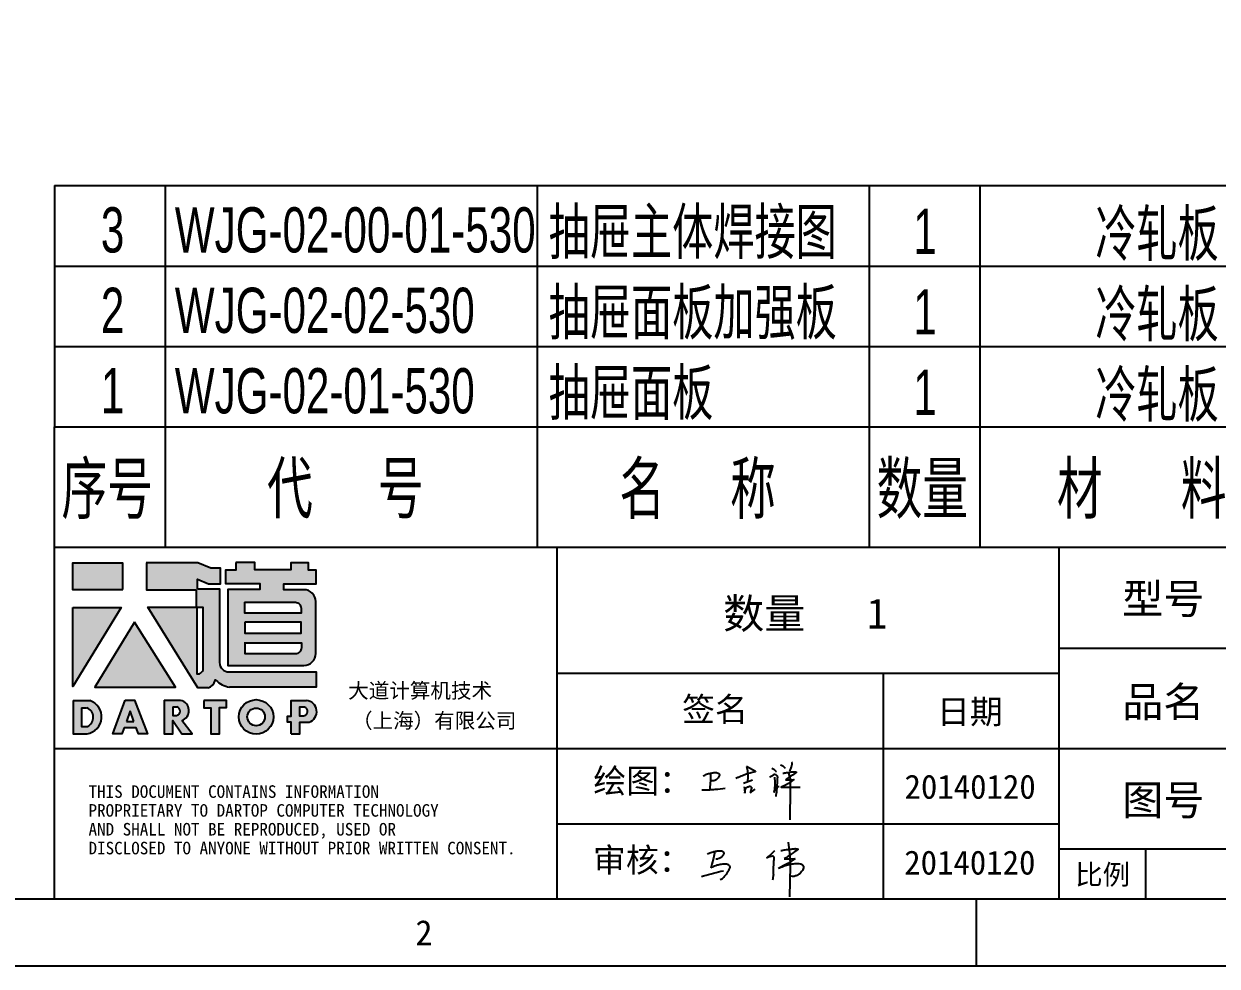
# Model space of a CAD drawing. Header units: millimetres. Extents: x 10653 to 40244, y 19163 to 29561.
# Drawn here: x 17380 to 18214, y 19163 to 19821 of the extents above; entities that cross this region are included whole.
import ezdxf
from ezdxf.enums import TextEntityAlignment as Align

# ---------------------------------------------------------------- set-up
doc = ezdxf.new("R2010")
doc.units = ezdxf.units.MM
for name, color, linetype in [('1轮廓实线层', 7, 'Continuous'), ('2细线层', 4, 'Continuous'), ('4', 7, 'Continuous'), ('6文字层', 3, 'Continuous'), ('print', 30, 'Continuous'), ('图框层', 7, 'Continuous')]:
    doc.layers.add(name, color=color, linetype=linetype)
doc.styles.add('Dartop', font='')
doc.styles.add('hzHT', font='simhei.ttf')
doc.styles.add('PC_TEXTSTYLE', font='arial.ttf', dxfattribs={"width": 0.8})
doc.styles.get('Dartop').set_extended_font_data('FangSong_GB2312')

# ---------------------------------------------------------------- blocks, each defined once
blk = doc.blocks.new('dadao')
for p, q in [((48, 19.2), (44.9, 10.4)), ((44.9, 10.4), (51.2, 10.4)), ((51.2, 10.4), (48, 19.2))]:
    blk.add_line(p, q)
for points in [[(41.8, 121.6), (41.8, 143.7), (-0.4, 143.7), (-0.4, 121.6), (41.8, 121.6)], [(104.8, 122), (104.8, 130.3), (114.1, 126.3), (124.2, 126.3), (124.2, 139.6), (115.9, 139.6), (105.1, 143.9), (61.5, 143.9)], [(61.7, 144), (61.7, 121.3), (103.9, 121.3)], [(113.4, 38.7), (105.1, 38.7), (63, 106.5), (103.9, 106.5), (103.9, 120.9), (103.9, 121.3)], [(109.7, 53.6), (109.7, 106.2), (104.3, 106.2), (104.3, 50.4), (106.6, 50.4)], [(144.6, 94.4), (144.6, 84.8), (192, 84.8), (192, 94.1), (144.9, 94.1)], [(120.2, 45), (119.5, 45), (119.5, 44.6)], [(0, 28), (0, 0), (11.8, 0)], [(0.1, 28), (14, 28)], [(7.1, 21.8), (7.1, 6.1), (12, 6.1)], [(7.1, 21.8), (11.4, 21.8)], [(76.8, 28.2), (76.8, 0), (84.1, 0), (84.1, 11.1), (91.6, -0.1), (100.3, -0.1), (91.7, 11.1)], [(76.8, 28.2), (90.6, 28.2)], [(84, 22.7), (84, 15.3), (87.2, 15.3)], [(84, 22.7), (87.3, 22.7)], [(183.7, 0), (183.7, 9.6), (180.6, 9.6), (180.6, 14.9), (183.8, 14.9), (183.8, 28.1), (196.1, 28.1), (196.5, 28.1)], [(194.9, 22.3), (190.8, 22.3), (190.8, 15), (194.4, 15)], [(183.7, 0), (190.9, 0), (190.9, 9.6), (198.8, 9.6)]]:
    blk.add_lwpolyline(points)
blk.add_lwpolyline([(137.1, 144.2), (137.1, 137.9), (128.3, 137.9), (128.3, 126.5), (157.3, 126.5), (157.3, 121.5), (130.3, 121.5), (130.3, 57.5), (194.4, 57.5, 0.414214), (204.4, 67.5), (204.4, 111.3, 0.414214), (194.4, 121.3), (177.5, 121.3), (177.5, 126.3), (204.7, 126.3), (204.7, 137.7), (198.2, 137.7), (198.2, 143.9), (183.3, 143.9), (183.3, 138), (153, 138), (153, 144.2), (137.1, 144.2)], format="xyb", close=True)
for points in [[(104.8, 122), (123.4, 122), (123.4, 60, 0.414214), (131.4, 52), (204.8, 52), (204.8, 39.1), (131.7, 39.1)], [(144.3, 110.8), (144.3, 101.8), (192.3, 101.8), (192.3, 105.5, 0.414214), (187.3, 110.5), (144.3, 110.5)], [(144.6, 77), (144.6, 67.5), (187.6, 67.5, 0.414214), (192.6, 72.5), (192.6, 76.4), (144.6, 76.4)]]:
    blk.add_lwpolyline(points, format="xyb")
for points in [[(-0.3, 106.2), (40.4, 106.2), (-0.3, 39.7), (-0.3, 106.2)], [(51.7, 94.1), (18.4, 39.3), (86.2, 39.3)], [(43.8, 28.2), (51.8, 28.2), (62.6, -0.1), (55, -0.1), (53.2, 5), (42.9, 5), (41.1, 0), (33.6, 0)], [(110, 28.1), (110, 21.9), (116, 21.9), (116, -0.1), (123.2, -0.1), (123.2, 22), (129.2, 22), (129.2, 28.1), (110, 28.1)]]:
    blk.add_lwpolyline(points, close=True)
for radius in [14.5, 7.44]:
    blk.add_circle((154.2, 14.2), radius)
for centre, radius, start, end in [((99.2, 60.7), 12.6, 305.6399, 325.969), ((111.6, 46.7), 8.19, 282.9811, 347.6627), ((136, 61.7), 22.9, 226.7358, 259.3209), ((8.5, 13.9), 8.49, 294.2143, 69.7177), ((9.6, 14.2), 14.4, 278.6604, 72.3203), ((86.4, 19), 3.8, 282.527, 76.7196), ((88.6, 19.4), 8.95, 290.6073, 77.2124), ((193.7, 18.7), 3.8, 280.9891, 72.5513), ((195.7, 18.6), 9.51, 288.8959, 85.2442)]:
    blk.add_arc(centre, radius, start, end)
blk = doc.blocks.new('PC_MXB_BLOCK')
at = {"layer": '1轮廓实线层'}
blk.add_line((-180, 8), (-180, 0), dxfattribs=at)
at = {"layer": '2细线层'}
for p, q in [((-180, 8), (0, 8)), ((-169, 8), (-169, 0)), ((-132, 8), (-132, 0)), ((-99, 8), (-99, 0)), ((-88, 8), (-88, 0)), ((-180, 0), (0, 0))]:
    blk.add_line(p, q, dxfattribs=at)
at = {"layer": '6文字层', "style": 'PC_TEXTSTYLE'}
for tag, width, p, p2 in [('序号', 0.769182, (-178.38, 1.35), (-170.09, 1.35)), ('代号', 3.14773, (-168.05, 1.35), (-134.11, 1.35)), ('名称', 2.802424, (-130.87, 1.2), (-100.28, 1.2)), ('数量', 0.817449, (-97.88, 1.2), (-89, 1.2)), ('材料', 2.943328, (-86.43, 1.01), (-54.3, 1.01)), ('单重', 0.854038, (-52.21, 0.89), (-43, 0.89)), ('总重', 0.958888, (-41.2, 1.27), (-30.86, 1.27)), ('备注', 2.494074, (-28.61, 1.02), (-1.16, 1.02))]:
    blk.add_attdef(tag, text='', height=4.5, dxfattribs=dict(at, width=width)).set_placement(p, p2, align=Align.FIT)
blk = doc.blocks.new('PC_MXBTITLERECORD')
at = {"layer": '1轮廓实线层'}
blk.add_line((-180, 0), (-180, 12), dxfattribs=at)
at = {"layer": '2细线层'}
for p, q in [((-169, 12), (-169, 0)), ((-132, 12), (-132, 0)), ((-99, 12), (-99, 0)), ((-88, 12), (-88, 0))]:
    blk.add_line(p, q, dxfattribs=at)
at = {"style": 'PC_TEXTSTYLE', "flags": 1}
blk.add_attdef('Fo oFShowMe', (-53, 6), '', height=0.00000005, dxfattribs=at)
at = {"layer": '6文字层', "style": 'PC_TEXTSTYLE', "width": 0.667}
for s, p in [('序号', (-174.77, 6)), ('代     号', (-151.09, 6)), ('名     称', (-116.06, 6)), ('数量', (-93.71, 6)), ('材      料', (-71.89, 6))]:
    blk.add_text(s, height=5, dxfattribs=at).set_placement(p, align=Align.MIDDLE)
blk = doc.blocks.new('h')
for p, q in [((20773.3, -2331.8), (20775.3, -2338.7)), ((20789.1, -2340.9), (20773.5, -2331.9)), ((20775.3, -2338.7), (20775.6, -2351.2)), ((20768.1, -2360.9), (20773, -2359.1)), ((20773, -2359.1), (20784.1, -2355.2)), ((20775.6, -2351.2), (20775.5, -2357.3)), ((20845.7, -2343.5), (20848.4, -2353)), ((20848.4, -2353), (20848.9, -2370.3)), ((20769.5, -2366.9), (20769.8, -2370.6)), ((20769.8, -2370.6), (20770.9, -2378)), ((20770.9, -2378), (20771.5, -2370.6)), ((20772.4, -2369.3), (20774.9, -2367.8)), ((20782.2, -2369.2), (20780, -2377.1)), ((20780, -2377.1), (20788.3, -2371.3)), ((20780.1, -2366.4), (20780.8, -2366.4)), ((20781.9, -2367.4), (20782.2, -2369.2)), ((20848.9, -2370.3), (20847.9, -2424))]:
    blk.add_line(p, q)
for points in [[(20816.8, -2335, -0.053561), (20819.6, -2336.1, -0.075272), (20821.3, -2337.3, -0.005295), (20822.5, -2338.5, -0.009337), (20823.1, -2339.1, -0.026146), (20823.7, -2339.8, -0.016644), (20824.5, -2340.9)], [(20832.1, -2329.2, -0.053561), (20834.9, -2330.3, -0.075272), (20836.7, -2331.5, -0.005295), (20837.8, -2332.6, -0.009337), (20838.5, -2333.3, -0.026146), (20839, -2334, -0.016644), (20839.8, -2335.1)], [(20847.6, -2340.2, 0.021784), (20849.6, -2335.9, 0.028296), (20850.8, -2332.4, 0.008136), (20851.9, -2328.2, 0.028913), (20852.2, -2327, 0.08193), (20852.1, -2325.9, 0.075058), (20851.7, -2324.7, 0.275043)], [(20699.1, -2348.2, -0.029745), (20704.6, -2345.4, -0.046842), (20708.4, -2344.2, -0.00919), (20714.3, -2343, -0.018517), (20717.2, -2342.5, -0.037841), (20720.3, -2342.4, -0.039541), (20723.2, -2342.8, -0.149785), (20726, -2344.3, -0.204935), (20726.9, -2346.6, -0.074872), (20726.5, -2348.3, -0.061615), (20725.6, -2350.3, -0.034204), (20723.8, -2352.6, -0.045776), (20722.3, -2354.1, -0.054985), (20720.4, -2355.3, -0.036348), (20717.3, -2356.5, -0.067752), (20715.7, -2356.8, -0.043553), (20713.2, -2356.7)], [(20755, -2351.9, -0.024077), (20759.9, -2350.1, -0.013147), (20768.7, -2346.5, -0.00522), (20775.4, -2344.1, -0.018517), (20777.3, -2343.4, -0.008274), (20786.3, -2341, -0.039541), (20788.3, -2340.8, -0.079216), (20789.4, -2341, -0.204935)], [(20813.5, -2350.1, 0.007348), (20815.9, -2348.7, 0.008421), (20818, -2347.3, 0.009459), (20819.7, -2346.2, -0.016325), (20820.7, -2345.5, -0.173771), (20821.8, -2345.3, -0.085159), (20823.9, -2346, -0.125883), (20826, -2347.9, -0.160659), (20826.6, -2350.1, -0.010447), (20826.5, -2352.3, -0.008247), (20826.2, -2355.1, -0.002698), (20825.3, -2374, 0.001562), (20823.9, -2383.7, 0.016137)], [(20836, -2343.7, -0.02797), (20842.1, -2342.6, -0.048868), (20845.6, -2342.2, -0.00919), (20851.1, -2341.4, -0.018517), (20853.9, -2341.1, -0.037841), (20856.7, -2341.2, -0.039541), (20859.4, -2341.6, -0.018282), (20840.6, -2354.7, -0.000937)], [(20696.6, -2372.4, 0.002073), (20710.6, -2371.9, 0.016137), (20719.6, -2371.3, 0.008314), (20736.9, -2369.3)]]:
    blk.add_lwpolyline(points, format="xyb")
for points in [[(20711.3, -2343.5), (20711.3, -2343.5), (20711.5, -2355.8), (20710.7, -2368), (20710.6, -2371.9)], [(20821.5, -2350.6), (20822.4, -2359.2), (20822.2, -2364.9), (20821.7, -2369), (20821.3, -2376.3), (20823.6, -2368.5), (20827.2, -2366.3), (20829.5, -2366.3)], [(20840.6, -2354.7), (20850, -2354.7), (20855, -2354.3), (20845.9, -2361.1), (20840.5, -2364), (20833, -2367.5), (20863.2, -2367.4), (20865.9, -2367.3)]]:
    blk.add_lwpolyline(points)
for centre, radius, start, end in [((20773.7, -2371.2), 2.3, 121.9907, 163.6016), ((20787.5, -2406), 40.3, 100.6183, 108.2482), ((20780.8, -2367.6), 1.15, 9.4675, 90)]:
    blk.add_arc(centre, radius, start, end)
blk = doc.blocks.new('马伟')
for p, q in [((-966.61, 33464.64), (-966.18, 33461.02)), ((-967.75, 33458.39), (-969.23, 33457.58)), ((-966.68, 33458.96), (-967.75, 33458.39)), ((-967.69, 33460.16), (-965.8, 33460.16)), ((-964.79, 33460.25), (-966.68, 33458.96)), ((-966.18, 33461.02), (-966.11, 33458.34)), ((-965.8, 33460.16), (-964.79, 33460.25)), ((-966.11, 33458.34), (-966.27, 33450.03))]:
    blk.add_line(p, q)
for points in [[(-988.1, 33461.47, -0.029745), (-987.24, 33461.9, -0.046842), (-986.65, 33462.09, -0.00919), (-985.74, 33462.27, -0.018517), (-985.28, 33462.34, -0.037841), (-984.81, 33462.35, -0.039541), (-984.36, 33462.3, -0.149785), (-983.92, 33462.06, -0.204935), (-983.79, 33461.71, -0.074872), (-983.84, 33461.44, -0.061615), (-983.99, 33461.13, -0.034204), (-984.26, 33460.78, -0.045776), (-984.5, 33460.55, -0.054985), (-984.79, 33460.36, -0.036348), (-985.28, 33460.17, -0.067752), (-985.52, 33460.13, -0.043553), (-985.9, 33460.15)], [(-968.61, 33462.39, -0.02797), (-967.39, 33462.61, -0.048868), (-966.69, 33462.69, -0.00919), (-965.57, 33462.85, -0.018517), (-965.02, 33462.9, -0.037841), (-964.45, 33462.89, -0.039541), (-963.91, 33462.8, -0.018282), (-967.69, 33460.16, -0.000937)], [(-969.23, 33457.58, -0.029745), (-967.89, 33458.26, -0.046842), (-966.97, 33458.55, -0.00919), (-965.55, 33458.84, -0.018517), (-964.84, 33458.94, -0.037841), (-964.1, 33458.97, -0.039541), (-963.4, 33458.88, -0.149785), (-962.72, 33458.51, -0.204935), (-962.51, 33457.97, -0.074872), (-962.59, 33457.54, -0.061615), (-962.82, 33457.07, -0.034204), (-963.24, 33456.51, -0.045776), (-963.62, 33456.15, -0.054985), (-964.07, 33455.86, -0.036348), (-964.83, 33455.56, -0.067752), (-965.21, 33455.5, -0.043553), (-965.8, 33455.53)]]:
    blk.add_lwpolyline(points, format="xyb")
blk.add_lwpolyline([(-986.2, 33462.18), (-986.2, 33462.18), (-986.48, 33460.41), (-986.96, 33458.75), (-987.27, 33457.73)])
for centre, radius, start, end in [((-1024.37, 33516.09), 76.26, 313.3661, 315.2961), ((-984.68, 33454.62), 3.94, 102.4749, 113.2024), ((-978.97, 33428.8), 30.39, 100.3687, 102.4749), ((-983.09, 33451.33), 7.49, 96.1253, 100.3687), ((-983.49, 33455.04), 3.75, 87.457, 96.1253), ((-983.47, 33455.36), 3.43, 78.3996, 87.457), ((-982.99, 33457.72), 1.02, 44.3247, 78.3996), ((-982.66, 33458.04), 0.567, 357.9984, 44.3247), ((-979.68, 33473.45), 14.92, 299.2655, 300.9495), ((-945.89, 33348.42), 115.17, 102.4659, 103.2053), ((-970.74, 33460.39), 0.488, 52.3757, 91.2912), ((-1399.63, 33474.22), 429.46, 357.5657, 358.0573), ((-970.9, 33460.46), 0.559, 357.1968, 33.7052), ((-983.48, 33461.29), 13.17, 352.9125, 354.8027), ((-978.54, 33460.84), 8.21, 354.8027, 357.1968), ((-990.31, 33458.65), 3.19, 281.077, 291.2126), ((-1060.51, 33743.61), 296.64, 283.9189, 284.9715), ((-982.39, 33449.28), 9.75, 113.2024, 120.0175), ((-1000.24, 33470.18), 22.19, 316.9196, 320.5887), ((-987.67, 33459.4), 5.64, 324.0948, 331.3784), ((-983.29, 33457.19), 0.754, 319.5731, 337.4855), ((-985.37, 33458.85), 3.39, 324.9107, 333.3484), ((-983.72, 33458.23), 1.65, 326.7678, 340.871), ((-983.22, 33458.06), 1.12, 340.871, 357.9984), ((-729.89, 33419.63), 243.4, 171.4102, 171.7681), ((-985.32, 33457.16), 2.51, 283.8163, 294.0305), ((-984.78, 33455.92), 1.16, 294.8364, 309.9011)]:
    blk.add_arc(centre, radius, start, end)

msp = doc.modelspace()

# ---------------------------------------------------------------- hatches: boundary and pattern name
for points in [[(17449.532, 19444.116), (17414.539, 19444.116), (17414.539, 19425.833), (17449.532, 19425.833)], [(17448.406, 19413.041), (17414.633, 19413.041), (17414.633, 19357.899)], [(17457.768, 19403.034), (17430.16, 19357.532), (17486.376, 19357.532)], [(17522.071, 19348.222), (17506.095, 19348.222), (17506.095, 19343.153), (17511.08, 19343.153), (17511.08, 19324.888), (17517.048, 19324.888), (17517.048, 19343.165), (17522.071, 19343.165)]]:
    msp.add_hatch(color=0).paths.add_polyline_path(points)
h = msp.add_hatch(color=0)
h.paths.add_polyline_path([(17501.826, 19433.004), (17509.549, 19429.668), (17517.899, 19429.668), (17517.899, 19440.719), (17511.011, 19440.719), (17502.035, 19444.264), (17466.067, 19444.264), (17466.067, 19425.574), (17501.063, 19425.574), (17501.063, 19425.196), (17501.063, 19413.25), (17467.127, 19413.25), (17502.033, 19357.075), (17508.945, 19357.075, 0.2793748), (17513.991, 19361.982), (17513.991, 19362.241), (17514.6, 19362.241, 0.1431454), (17524.116, 19357.398), (17584.771, 19357.398), (17584.771, 19368.052), (17523.858, 19368.052, -0.4142136), (17517.223, 19374.687), (17517.223, 19426.164), (17501.826, 19426.164)])
h.paths.add_polyline_path([(17501.416, 19413.012), (17505.863, 19413.011), (17505.863, 19369.411, -0.0889357), (17503.286, 19366.761), (17501.4, 19366.761)], flags=16)
h = msp.add_hatch(color=0)
h.paths.add_polyline_path([(17584.667, 19439.172), (17579.27, 19439.172), (17579.27, 19444.306), (17566.934, 19444.306), (17566.934, 19439.428), (17541.751, 19439.428), (17541.751, 19444.562), (17528.561, 19444.562), (17528.561, 19439.333), (17521.273, 19439.333), (17521.273, 19429.869), (17545.324, 19429.869), (17545.324, 19425.683), (17522.913, 19425.683), (17522.913, 19372.686), (17576.116, 19372.686, 0.4142136), (17584.409, 19380.979), (17584.409, 19417.273, 0.4142136), (17576.116, 19425.566), (17562.052, 19425.566), (17562.052, 19429.674), (17584.667, 19429.674)])
h.paths.add_polyline_path([(17570.24, 19416.582, -0.4142136), (17574.387, 19412.435), (17574.387, 19409.394), (17534.555, 19409.394), (17534.555, 19416.582)], flags=16)
h.paths.add_polyline_path([(17574.13, 19402.976), (17574.13, 19395.275), (17534.812, 19395.275), (17534.812, 19402.976)], flags=16)
h.paths.add_polyline_path([(17574.644, 19388.345), (17574.644, 19385.047, -0.4142136), (17570.497, 19380.9), (17534.812, 19380.9), (17534.812, 19388.345)], flags=16)
h = msp.add_hatch(color=0)
h.paths.add_polyline_path([(17426.468, 19348.139), (17414.881, 19348.139), (17414.881, 19324.958), (17424.639, 19324.958, 0.7930159)])
h.paths.add_polyline_path([(17424.811, 19330.034), (17420.76, 19330.034), (17420.76, 19343.062), (17424.364, 19343.062, -0.6713609)], flags=16)
h = msp.add_hatch(color=0)
h.paths.add_polyline_path([(17457.855, 19348.329), (17451.243, 19348.329), (17442.739, 19324.933), (17449.003, 19324.933), (17450.476, 19329.079), (17458.962, 19329.079), (17460.467, 19324.882), (17466.781, 19324.882)])
h.paths.add_polyline_path([(17457.34, 19333.548), (17452.083, 19333.548), (17454.663, 19340.9)], flags=16)
h = msp.add_hatch(color=0)
h.paths.add_polyline_path([(17489.995, 19348.313), (17478.6, 19348.313), (17478.6, 19324.92), (17484.621, 19324.92), (17484.621, 19334.194), (17490.811, 19324.836), (17498.087, 19324.836), (17490.964, 19334.135, 0.7440549)])
h.paths.add_polyline_path([(17484.566, 19337.656), (17484.566, 19343.799), (17487.258, 19343.799, -0.796809), (17487.218, 19337.656)], flags=16)
h = msp.add_hatch(color=0)
h.paths.add_polyline_path([(17530.757, 19336.7, 1), (17554.778, 19336.7, 1)])
h.paths.add_polyline_path([(17548.937, 19336.7, -1), (17536.597, 19336.7, -1)], flags=16)
h = msp.add_hatch(color=0)
h.paths.add_polyline_path([(17577.818, 19348.258), (17577.473, 19348.258), (17567.314, 19348.258), (17567.314, 19337.34), (17564.619, 19337.34), (17564.619, 19332.908), (17567.271, 19332.908), (17567.271, 19324.961), (17573.201, 19324.961), (17573.201, 19332.939), (17579.718, 19332.939, 0.8123038)])
h.paths.add_polyline_path([(17573.113, 19337.37), (17573.113, 19343.477), (17576.488, 19343.477, -0.7782134), (17576.143, 19337.37)], flags=16)

# ---------------------------------------------------------------- linework, layer by layer
at = {"color": 0}
for p, q in [((18666.531, 19454.98), (17401.967, 19454.98)), ((17401.967, 19209.369), (17401.967, 19454.98)), ((17752.84, 19454.98), (17752.84, 19209.369)), ((18103.714, 19209.369), (18103.714, 19454.98)), ((18103.714, 19384.805), (18666.531, 19384.805)), ((17752.84, 19367.262), (18103.714, 19367.262)), ((17980.908, 19367.262), (17980.908, 19209.369)), ((17401.967, 19314.631), (17752.84, 19314.631)), ((17752.84, 19314.631), (18666.531, 19314.631)), ((17752.84, 19262), (18103.714, 19262)), ((18103.714, 19244.456), (18666.531, 19244.456)), ((18164.361, 19209.369), (18164.361, 19244.456)), ((18666.531, 19209.369), (15881.577, 19209.369)), ((18045.976, 19162.586), (18045.976, 19209.369))]:
    msp.add_line(p, q, dxfattribs=at)
at = {"layer": 'print'}
msp.add_lwpolyline([(15788.011, 21221.043), (18760.097, 21221.043), (18760.097, 19162.586), (15788.011, 19162.586)], close=True, dxfattribs=at)

# ---------------------------------------------------------------- block references
at = {"color": 0}
for name, p, xscale, yscale, zscale in [('dadao', (17414.881, 19324.958), 0.8293373375670361, 0.8293373375670361, 0.8293373375670361), ('h', (9449.477, 20249.067), 0.4060882529642176, 0.4060882529642176, 0.4060882529642176)]:
    msp.add_blockref(name, p, dxfattribs=dict(at, xscale=xscale, yscale=yscale, zscale=zscale))
at = {"xscale": 2.6208, "yscale": 2.6208, "zscale": 2.6208}
msp.add_blockref('马伟', (20447.771, -68454.927), dxfattribs=at)
at = {"layer": '图框层'}
ref = msp.add_blockref('PC_MXB_BLOCK', (18666.531, 19651.69), dxfattribs=dict(at, xscale=7.025356800000001, yscale=7.025356800000001, zscale=7.025356800000001))
ref.add_attrib('材料', '冷轧板', dxfattribs={"layer": '6文字层', "height": 31.6141, "style": 'PC_TEXTSTYLE', "width": 0.667}).set_placement((18172.166, 19658.788), align=Align.CENTER)
ref.add_attrib('代号', 'WJG-02-00-01-530', (17485.942, 19661.166), dxfattribs={"layer": '6文字层', "height": 31.61411, "style": 'PC_TEXTSTYLE', "width": 0.667})
ref.add_attrib('序号', '3', dxfattribs={"layer": '6文字层', "height": 31.614, "style": 'PC_TEXTSTYLE', "width": 0.667}).set_placement((17442.468, 19661.166), align=Align.CENTER)
ref.add_attrib('名称', '抽屉主体焊接图', (17747.146, 19660.089), dxfattribs={"layer": '6文字层', "height": 31.6141, "style": 'PC_TEXTSTYLE', "width": 0.667})
ref.add_attrib('数量', '1', dxfattribs={"layer": '6文字层', "height": 31.614, "style": 'PC_TEXTSTYLE', "width": 0.667}).set_placement((18010.082, 19660.089), align=Align.CENTER)
ref = msp.add_blockref('PC_MXB_BLOCK', (18666.531, 19595.487), dxfattribs=dict(at, xscale=7.025356800000001, yscale=7.025356800000001, zscale=7.025356800000001))
ref.add_attrib('材料', '冷轧板', dxfattribs={"layer": '6文字层', "height": 31.6141, "style": 'PC_TEXTSTYLE', "width": 0.667}).set_placement((18172.166, 19602.585), align=Align.CENTER)
ref.add_attrib('代号', 'WJG-02-02-530', (17485.942, 19604.964), dxfattribs={"layer": '6文字层', "height": 31.61411, "style": 'PC_TEXTSTYLE', "width": 0.667})
ref.add_attrib('序号', '2', dxfattribs={"layer": '6文字层', "height": 31.614, "style": 'PC_TEXTSTYLE', "width": 0.667}).set_placement((17442.468, 19604.964), align=Align.CENTER)
ref.add_attrib('名称', '抽屉面板加强板', (17747.146, 19603.886), dxfattribs={"layer": '6文字层', "height": 31.6141, "style": 'PC_TEXTSTYLE', "width": 0.667})
ref.add_attrib('数量', '1', dxfattribs={"layer": '6文字层', "height": 31.614, "style": 'PC_TEXTSTYLE', "width": 0.667}).set_placement((18010.082, 19603.886), align=Align.CENTER)
ref = msp.add_blockref('PC_MXB_BLOCK', (18666.531, 19539.284), dxfattribs=dict(at, xscale=7.025356800000001, yscale=7.025356800000001, zscale=7.025356800000001))
ref.add_attrib('材料', '冷轧板', dxfattribs={"layer": '6文字层', "height": 31.6141, "style": 'PC_TEXTSTYLE', "width": 0.667}).set_placement((18172.166, 19546.382), align=Align.CENTER)
ref.add_attrib('代号', 'WJG-02-01-530', (17485.942, 19548.761), dxfattribs={"layer": '6文字层', "height": 31.61411, "style": 'PC_TEXTSTYLE', "width": 0.667})
ref.add_attrib('序号', '1', dxfattribs={"layer": '6文字层', "height": 31.614, "style": 'PC_TEXTSTYLE', "width": 0.667}).set_placement((17442.468, 19548.761), align=Align.CENTER)
ref.add_attrib('名称', '抽屉面板', (17747.146, 19547.683), dxfattribs={"layer": '6文字层', "height": 31.6141, "style": 'PC_TEXTSTYLE', "width": 0.667})
ref.add_attrib('数量', '1', dxfattribs={"layer": '6文字层', "height": 31.614, "style": 'PC_TEXTSTYLE', "width": 0.667}).set_placement((18010.082, 19547.683), align=Align.CENTER)
at = {"layer": '图框层', "xscale": 7.025356800000001, "yscale": 7.025356800000001, "zscale": 7.025356800000001}
msp.add_blockref('PC_MXBTITLERECORD', (18666.531, 19454.98), dxfattribs=at)

# ---------------------------------------------------------------- texts
at = {"color": 0}
for s, height, style, p in [('型号', 21.0524, 'hzHT', (18176.53, 19419.28)), ('数量   1', 21.0524, 'hzHT', (17926.39, 19408.974)), ('品名', 21.0524, 'hzHT', (18176.53, 19347.23)), ('签名', 16.8419, 'hzHT', (17863.345, 19342.088)), ('日期', 16.8419, 'hzHT', (18041.431, 19340.361)), ('20140120', 16.8419, 'hzHT', (18041.605, 19287.938)), ('图号', 21.0524, 'hzHT', (18176.53, 19278.629)), ('20140120', 16.8419, 'hzHT', (18041.391, 19234.966)), ('比例', 14.0349, 'hzHT', (18134.182, 19226.547)), ('2', 17.544, 'Dartop', (17660.015, 19185.977))]:
    msp.add_text(s, height=height, dxfattribs=dict(at, style=style)).set_placement(p, align=Align.MIDDLE_CENTER)
at = {"color": 0, "style": 'hzHT'}
for s, height, p in [('绘图：', 16.8419, (17778.323, 19283.614)), ('THIS DOCUMENT CONTAINS INFORMATION', 8.77184, (17425.649, 19280.158)), ('PROPRIETARY TO DARTOP COMPUTER TECHNOLOGY', 8.77184, (17425.649, 19267)), ('AND SHALL NOT BE REPRODUCED, USED OR', 8.77184, (17425.649, 19253.843)), ('DISCLOSED TO ANYONE WITHOUT PRIOR WRITTEN CONSENT.', 8.77184, (17425.649, 19240.685)), ('审核：', 16.8419, (17778.114, 19228.347))]:
    msp.add_text(s, height=height, dxfattribs=at).set_placement(p)
at = {"layer": '4', "color": 0, "style": 'hzHT'}
for s, p in [('大道计算机技术', (17607.074, 19349.831)), ('（上海）有限公司', (17609.723, 19328.851))]:
    msp.add_text(s, height=10.5262, dxfattribs=at).set_placement(p)

doc.saveas('drawing.dxf')
